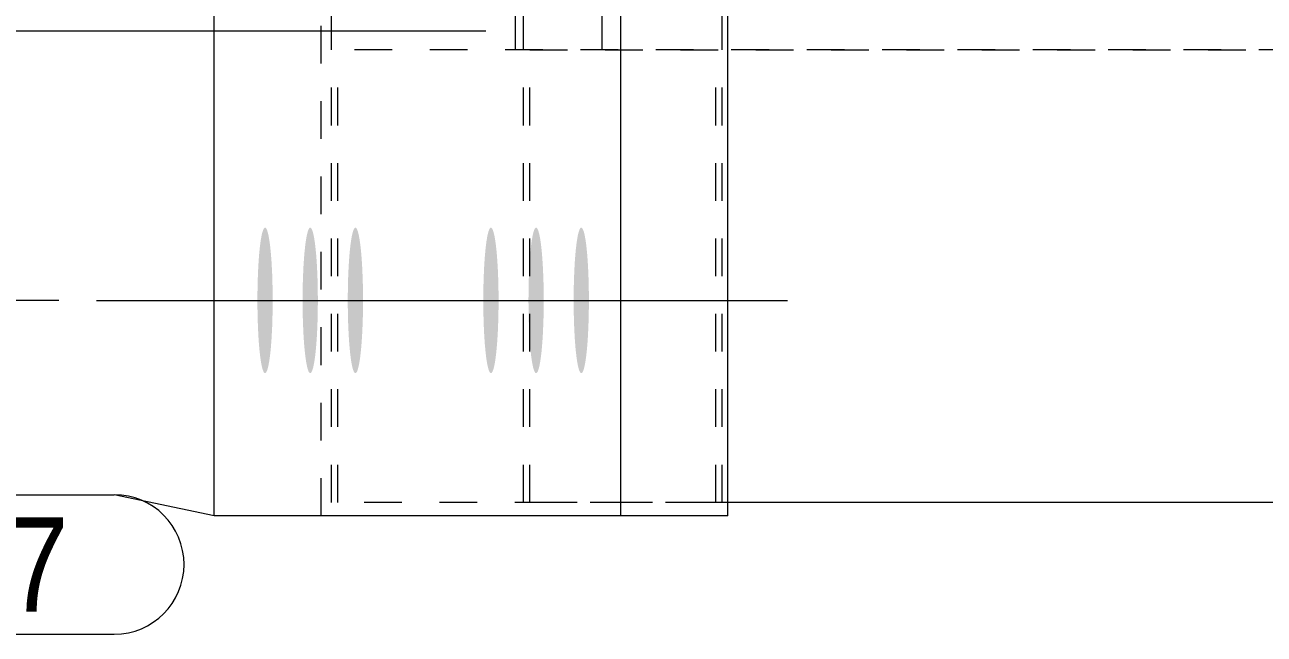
# Model space of a CAD drawing. Header units: millimetres. Extents: x 2 to 825, y 1 to 579.
# Drawn here: x 72.43 to 105.32, y 453.77 to 469.94 of the extents above; entities that cross this region are included whole.
import ezdxf

# ---------------------------------------------------------------- set-up
doc = ezdxf.new("R2010")
doc.units = ezdxf.units.MM
doc.linetypes.add('XKITLINE00', pattern=[0])
doc.linetypes.add('XKITLINE01', pattern=[4, 1, -1, 1, -1])
for name, color, linetype, lineweight in [('Bolt', 3, 'Continuous', 0), ('Dimensions', 7, 'Continuous', 0), ('Part', 2, 'Continuous', 0), ('PartMark', 7, 'Continuous', 0)]:
    doc.layers.add(name, color=color, linetype=linetype, lineweight=lineweight)
doc.styles.add('ARIAL', font='ARIAL.TTF')

# ---------------------------------------------------------------- blocks, each defined once
blk = doc.blocks.new('*A33')
at = {"layer": 'Bolt'}
for points in [[(79.009, 462.581), (79.009, 462.533), (79.009, 462.486), (79.008, 462.439), (79.008, 462.392), (79.007, 462.345), (79.006, 462.298), (79.005, 462.252), (79.004, 462.205), (79.003, 462.159), (79.002, 462.114), (79, 462.068), (78.999, 462.023), (78.997, 461.978), (78.996, 461.934), (78.994, 461.89), (78.992, 461.846), (78.99, 461.803), (78.987, 461.761), (78.985, 461.719), (78.983, 461.677), (78.98, 461.636), (78.978, 461.596), (78.975, 461.556), (78.972, 461.517), (78.969, 461.479), (78.966, 461.441), (78.963, 461.404), (78.96, 461.368), (78.957, 461.333), (78.953, 461.298), (78.95, 461.264), (78.946, 461.231), (78.943, 461.199), (78.939, 461.168), (78.935, 461.137), (78.931, 461.108), (78.927, 461.079), (78.923, 461.051), (78.919, 461.024), (78.915, 460.999), (78.911, 460.974), (78.906, 460.95), (78.902, 460.927), (78.898, 460.905), (78.893, 460.885), (78.889, 460.865), (78.884, 460.846), (78.88, 460.829), (78.875, 460.812), (78.87, 460.797), (78.866, 460.782), (78.861, 460.769), (78.856, 460.757), (78.851, 460.746), (78.846, 460.736), (78.841, 460.728), (78.836, 460.72), (78.832, 460.714), (78.827, 460.709), (78.822, 460.705), (78.817, 460.702), (78.812, 460.7), (78.807, 460.699), (78.802, 460.7), (78.797, 460.702), (78.792, 460.705), (78.787, 460.709), (78.782, 460.714), (78.777, 460.72), (78.772, 460.728), (78.767, 460.736), (78.762, 460.746), (78.758, 460.757), (78.753, 460.769), (78.748, 460.782), (78.743, 460.797), (78.739, 460.812), (78.734, 460.829), (78.729, 460.846), (78.725, 460.865), (78.72, 460.885), (78.716, 460.905), (78.711, 460.927), (78.707, 460.95), (78.703, 460.974), (78.699, 460.999), (78.694, 461.024), (78.69, 461.051), (78.686, 461.079), (78.682, 461.108), (78.678, 461.137), (78.675, 461.168), (78.671, 461.199), (78.667, 461.231), (78.664, 461.264), (78.66, 461.298), (78.657, 461.333), (78.654, 461.368), (78.65, 461.404), (78.647, 461.441), (78.644, 461.479), (78.641, 461.517), (78.639, 461.556), (78.636, 461.596), (78.633, 461.636), (78.631, 461.677), (78.628, 461.719), (78.626, 461.761), (78.624, 461.803), (78.622, 461.846), (78.62, 461.89), (78.618, 461.934), (78.616, 461.978), (78.615, 462.023), (78.613, 462.068), (78.612, 462.114), (78.611, 462.159), (78.609, 462.205), (78.608, 462.252), (78.607, 462.298), (78.607, 462.345), (78.606, 462.392), (78.605, 462.439), (78.605, 462.486), (78.605, 462.533), (78.605, 462.581), (78.604, 462.628), (78.605, 462.675), (78.605, 462.723), (78.605, 462.77), (78.605, 462.817), (78.606, 462.864), (78.607, 462.911), (78.607, 462.958), (78.608, 463.004), (78.609, 463.05), (78.611, 463.097), (78.612, 463.142), (78.613, 463.188), (78.615, 463.233), (78.616, 463.278), (78.618, 463.322), (78.62, 463.366), (78.622, 463.409), (78.624, 463.452), (78.626, 463.495), (78.628, 463.537), (78.631, 463.579), (78.633, 463.619), (78.636, 463.66), (78.639, 463.699), (78.641, 463.738), (78.644, 463.777), (78.647, 463.814), (78.65, 463.851), (78.654, 463.888), (78.657, 463.923), (78.66, 463.958), (78.664, 463.992), (78.667, 464.025), (78.671, 464.057), (78.675, 464.088), (78.678, 464.119), (78.682, 464.148), (78.686, 464.177), (78.69, 464.205), (78.694, 464.231), (78.699, 464.257), (78.703, 464.282), (78.707, 464.306), (78.711, 464.329), (78.716, 464.351), (78.72, 464.371), (78.725, 464.391), (78.729, 464.41), (78.734, 464.427), (78.739, 464.444), (78.743, 464.459), (78.748, 464.473), (78.753, 464.487), (78.758, 464.499), (78.762, 464.51), (78.767, 464.519), (78.772, 464.528), (78.777, 464.536), (78.782, 464.542), (78.787, 464.547), (78.792, 464.551), (78.797, 464.554), (78.802, 464.556), (78.807, 464.557), (78.812, 464.556), (78.817, 464.554), (78.822, 464.551), (78.827, 464.547), (78.832, 464.542), (78.836, 464.536), (78.841, 464.528), (78.846, 464.519), (78.851, 464.51), (78.856, 464.499), (78.861, 464.487), (78.866, 464.473), (78.87, 464.459), (78.875, 464.444), (78.88, 464.427), (78.884, 464.41), (78.889, 464.391), (78.893, 464.371), (78.898, 464.351), (78.902, 464.329), (78.906, 464.306), (78.911, 464.282), (78.915, 464.257), (78.919, 464.231), (78.923, 464.205), (78.927, 464.177), (78.931, 464.148), (78.935, 464.119), (78.939, 464.088), (78.943, 464.057), (78.946, 464.025), (78.95, 463.992), (78.953, 463.958), (78.957, 463.923), (78.96, 463.888), (78.963, 463.851), (78.966, 463.814), (78.969, 463.777), (78.972, 463.738), (78.975, 463.699), (78.978, 463.66), (78.98, 463.619), (78.983, 463.579), (78.985, 463.537), (78.987, 463.495), (78.99, 463.452), (78.992, 463.409), (78.994, 463.366), (78.996, 463.322), (78.997, 463.278), (78.999, 463.233), (79, 463.188), (79.002, 463.142), (79.003, 463.097), (79.004, 463.05), (79.005, 463.004), (79.006, 462.958), (79.007, 462.911), (79.008, 462.864), (79.008, 462.817), (79.009, 462.77), (79.009, 462.723), (79.009, 462.675), (79.009, 462.628)], [(80.208, 462.581), (80.208, 462.533), (80.207, 462.486), (80.207, 462.439), (80.206, 462.392), (80.206, 462.345), (80.205, 462.298), (80.204, 462.252), (80.203, 462.205), (80.202, 462.159), (80.201, 462.114), (80.199, 462.068), (80.198, 462.023), (80.196, 461.978), (80.194, 461.934), (80.192, 461.89), (80.191, 461.846), (80.188, 461.803), (80.186, 461.761), (80.184, 461.719), (80.182, 461.677), (80.179, 461.636), (80.176, 461.596), (80.174, 461.556), (80.171, 461.517), (80.168, 461.479), (80.165, 461.441), (80.162, 461.404), (80.159, 461.368), (80.155, 461.333), (80.152, 461.298), (80.149, 461.264), (80.145, 461.231), (80.141, 461.199), (80.138, 461.168), (80.134, 461.137), (80.13, 461.108), (80.126, 461.079), (80.122, 461.051), (80.118, 461.024), (80.114, 460.999), (80.11, 460.974), (80.105, 460.95), (80.101, 460.927), (80.097, 460.905), (80.092, 460.885), (80.088, 460.865), (80.083, 460.846), (80.078, 460.829), (80.074, 460.812), (80.069, 460.797), (80.064, 460.782), (80.06, 460.769), (80.055, 460.757), (80.05, 460.746), (80.045, 460.736), (80.04, 460.728), (80.035, 460.72), (80.03, 460.714), (80.025, 460.709), (80.02, 460.705), (80.016, 460.702), (80.011, 460.7), (80.006, 460.699), (80.001, 460.7), (79.996, 460.702), (79.991, 460.705), (79.986, 460.709), (79.981, 460.714), (79.976, 460.72), (79.971, 460.728), (79.966, 460.736), (79.961, 460.746), (79.956, 460.757), (79.952, 460.769), (79.947, 460.782), (79.942, 460.797), (79.937, 460.812), (79.933, 460.829), (79.928, 460.846), (79.924, 460.865), (79.919, 460.885), (79.915, 460.905), (79.91, 460.927), (79.906, 460.95), (79.902, 460.974), (79.897, 460.999), (79.893, 461.024), (79.889, 461.051), (79.885, 461.079), (79.881, 461.108), (79.877, 461.137), (79.873, 461.168), (79.87, 461.199), (79.866, 461.231), (79.863, 461.264), (79.859, 461.298), (79.856, 461.333), (79.852, 461.368), (79.849, 461.404), (79.846, 461.441), (79.843, 461.479), (79.84, 461.517), (79.837, 461.556), (79.835, 461.596), (79.832, 461.636), (79.83, 461.677), (79.827, 461.719), (79.825, 461.761), (79.823, 461.803), (79.821, 461.846), (79.819, 461.89), (79.817, 461.934), (79.815, 461.978), (79.813, 462.023), (79.812, 462.068), (79.811, 462.114), (79.809, 462.159), (79.808, 462.205), (79.807, 462.252), (79.806, 462.298), (79.805, 462.345), (79.805, 462.392), (79.804, 462.439), (79.804, 462.486), (79.804, 462.533), (79.803, 462.581), (79.803, 462.628), (79.803, 462.675), (79.804, 462.723), (79.804, 462.77), (79.804, 462.817), (79.805, 462.864), (79.805, 462.911), (79.806, 462.958), (79.807, 463.004), (79.808, 463.05), (79.809, 463.097), (79.811, 463.142), (79.812, 463.188), (79.813, 463.233), (79.815, 463.278), (79.817, 463.322), (79.819, 463.366), (79.821, 463.409), (79.823, 463.452), (79.825, 463.495), (79.827, 463.537), (79.83, 463.579), (79.832, 463.619), (79.835, 463.66), (79.837, 463.699), (79.84, 463.738), (79.843, 463.777), (79.846, 463.814), (79.849, 463.851), (79.852, 463.888), (79.856, 463.923), (79.859, 463.958), (79.863, 463.992), (79.866, 464.025), (79.87, 464.057), (79.873, 464.088), (79.877, 464.119), (79.881, 464.148), (79.885, 464.177), (79.889, 464.205), (79.893, 464.231), (79.897, 464.257), (79.902, 464.282), (79.906, 464.306), (79.91, 464.329), (79.915, 464.351), (79.919, 464.371), (79.924, 464.391), (79.928, 464.41), (79.933, 464.427), (79.937, 464.444), (79.942, 464.459), (79.947, 464.473), (79.952, 464.487), (79.956, 464.499), (79.961, 464.51), (79.966, 464.519), (79.971, 464.528), (79.976, 464.536), (79.981, 464.542), (79.986, 464.547), (79.991, 464.551), (79.996, 464.554), (80.001, 464.556), (80.006, 464.557), (80.011, 464.556), (80.016, 464.554), (80.02, 464.551), (80.025, 464.547), (80.03, 464.542), (80.035, 464.536), (80.04, 464.528), (80.045, 464.519), (80.05, 464.51), (80.055, 464.499), (80.06, 464.487), (80.064, 464.473), (80.069, 464.459), (80.074, 464.444), (80.078, 464.427), (80.083, 464.41), (80.088, 464.391), (80.092, 464.371), (80.097, 464.351), (80.101, 464.329), (80.105, 464.306), (80.11, 464.282), (80.114, 464.257), (80.118, 464.231), (80.122, 464.205), (80.126, 464.177), (80.13, 464.148), (80.134, 464.119), (80.138, 464.088), (80.141, 464.057), (80.145, 464.025), (80.149, 463.992), (80.152, 463.958), (80.155, 463.923), (80.159, 463.888), (80.162, 463.851), (80.165, 463.814), (80.168, 463.777), (80.171, 463.738), (80.174, 463.699), (80.176, 463.66), (80.179, 463.619), (80.182, 463.579), (80.184, 463.537), (80.186, 463.495), (80.188, 463.452), (80.191, 463.409), (80.192, 463.366), (80.194, 463.322), (80.196, 463.278), (80.198, 463.233), (80.199, 463.188), (80.201, 463.142), (80.202, 463.097), (80.203, 463.05), (80.204, 463.004), (80.205, 462.958), (80.206, 462.911), (80.206, 462.864), (80.207, 462.817), (80.207, 462.77), (80.208, 462.723), (80.208, 462.675), (80.208, 462.628)], [(81.407, 462.581), (81.406, 462.533), (81.406, 462.486), (81.406, 462.439), (81.405, 462.392), (81.404, 462.345), (81.404, 462.298), (81.403, 462.252), (81.402, 462.205), (81.401, 462.159), (81.399, 462.114), (81.398, 462.068), (81.396, 462.023), (81.395, 461.978), (81.393, 461.934), (81.391, 461.89), (81.389, 461.846), (81.387, 461.803), (81.385, 461.761), (81.383, 461.719), (81.38, 461.677), (81.378, 461.636), (81.375, 461.596), (81.373, 461.556), (81.37, 461.517), (81.367, 461.479), (81.364, 461.441), (81.361, 461.404), (81.358, 461.368), (81.354, 461.333), (81.351, 461.298), (81.347, 461.264), (81.344, 461.231), (81.34, 461.199), (81.337, 461.168), (81.333, 461.137), (81.329, 461.108), (81.325, 461.079), (81.321, 461.051), (81.317, 461.024), (81.313, 460.999), (81.308, 460.974), (81.304, 460.95), (81.3, 460.927), (81.295, 460.905), (81.291, 460.885), (81.286, 460.865), (81.282, 460.846), (81.277, 460.829), (81.273, 460.812), (81.268, 460.797), (81.263, 460.782), (81.258, 460.769), (81.254, 460.757), (81.249, 460.746), (81.244, 460.736), (81.239, 460.728), (81.234, 460.72), (81.229, 460.714), (81.224, 460.709), (81.219, 460.705), (81.214, 460.702), (81.209, 460.7), (81.204, 460.699), (81.199, 460.7), (81.194, 460.702), (81.189, 460.705), (81.185, 460.709), (81.18, 460.714), (81.175, 460.72), (81.17, 460.728), (81.165, 460.736), (81.16, 460.746), (81.155, 460.757), (81.15, 460.769), (81.146, 460.782), (81.141, 460.797), (81.136, 460.812), (81.132, 460.829), (81.127, 460.846), (81.122, 460.865), (81.118, 460.885), (81.113, 460.905), (81.109, 460.927), (81.105, 460.95), (81.1, 460.974), (81.096, 460.999), (81.092, 461.024), (81.088, 461.051), (81.084, 461.079), (81.08, 461.108), (81.076, 461.137), (81.072, 461.168), (81.069, 461.199), (81.065, 461.231), (81.061, 461.264), (81.058, 461.298), (81.054, 461.333), (81.051, 461.368), (81.048, 461.404), (81.045, 461.441), (81.042, 461.479), (81.039, 461.517), (81.036, 461.556), (81.033, 461.596), (81.031, 461.636), (81.028, 461.677), (81.026, 461.719), (81.024, 461.761), (81.022, 461.803), (81.019, 461.846), (81.017, 461.89), (81.016, 461.934), (81.014, 461.978), (81.012, 462.023), (81.011, 462.068), (81.009, 462.114), (81.008, 462.159), (81.007, 462.205), (81.006, 462.252), (81.005, 462.298), (81.004, 462.345), (81.004, 462.392), (81.003, 462.439), (81.003, 462.486), (81.002, 462.533), (81.002, 462.581), (81.002, 462.628), (81.002, 462.675), (81.002, 462.723), (81.003, 462.77), (81.003, 462.817), (81.004, 462.864), (81.004, 462.911), (81.005, 462.958), (81.006, 463.004), (81.007, 463.05), (81.008, 463.097), (81.009, 463.142), (81.011, 463.188), (81.012, 463.233), (81.014, 463.278), (81.016, 463.322), (81.017, 463.366), (81.019, 463.409), (81.022, 463.452), (81.024, 463.495), (81.026, 463.537), (81.028, 463.579), (81.031, 463.619), (81.033, 463.66), (81.036, 463.699), (81.039, 463.738), (81.042, 463.777), (81.045, 463.814), (81.048, 463.851), (81.051, 463.888), (81.054, 463.923), (81.058, 463.958), (81.061, 463.992), (81.065, 464.025), (81.069, 464.057), (81.072, 464.088), (81.076, 464.119), (81.08, 464.148), (81.084, 464.177), (81.088, 464.205), (81.092, 464.231), (81.096, 464.257), (81.1, 464.282), (81.105, 464.306), (81.109, 464.329), (81.113, 464.351), (81.118, 464.371), (81.122, 464.391), (81.127, 464.41), (81.132, 464.427), (81.136, 464.444), (81.141, 464.459), (81.146, 464.473), (81.15, 464.487), (81.155, 464.499), (81.16, 464.51), (81.165, 464.519), (81.17, 464.528), (81.175, 464.536), (81.18, 464.542), (81.185, 464.547), (81.189, 464.551), (81.194, 464.554), (81.199, 464.556), (81.204, 464.557), (81.209, 464.556), (81.214, 464.554), (81.219, 464.551), (81.224, 464.547), (81.229, 464.542), (81.234, 464.536), (81.239, 464.528), (81.244, 464.519), (81.249, 464.51), (81.254, 464.499), (81.258, 464.487), (81.263, 464.473), (81.268, 464.459), (81.273, 464.444), (81.277, 464.427), (81.282, 464.41), (81.286, 464.391), (81.291, 464.371), (81.295, 464.351), (81.3, 464.329), (81.304, 464.306), (81.308, 464.282), (81.313, 464.257), (81.317, 464.231), (81.321, 464.205), (81.325, 464.177), (81.329, 464.148), (81.333, 464.119), (81.337, 464.088), (81.34, 464.057), (81.344, 464.025), (81.347, 463.992), (81.351, 463.958), (81.354, 463.923), (81.358, 463.888), (81.361, 463.851), (81.364, 463.814), (81.367, 463.777), (81.37, 463.738), (81.373, 463.699), (81.375, 463.66), (81.378, 463.619), (81.38, 463.579), (81.383, 463.537), (81.385, 463.495), (81.387, 463.452), (81.389, 463.409), (81.391, 463.366), (81.393, 463.322), (81.395, 463.278), (81.396, 463.233), (81.398, 463.188), (81.399, 463.142), (81.401, 463.097), (81.402, 463.05), (81.403, 463.004), (81.404, 462.958), (81.404, 462.911), (81.405, 462.864), (81.406, 462.817), (81.406, 462.77), (81.406, 462.723), (81.407, 462.675), (81.407, 462.628)], [(85.003, 462.581), (85.003, 462.533), (85.003, 462.486), (85.002, 462.439), (85.002, 462.392), (85.001, 462.345), (85, 462.298), (84.999, 462.252), (84.998, 462.205), (84.997, 462.159), (84.996, 462.114), (84.994, 462.068), (84.993, 462.023), (84.991, 461.978), (84.99, 461.934), (84.988, 461.89), (84.986, 461.846), (84.984, 461.803), (84.981, 461.761), (84.979, 461.719), (84.977, 461.677), (84.974, 461.636), (84.972, 461.596), (84.969, 461.556), (84.966, 461.517), (84.963, 461.479), (84.96, 461.441), (84.957, 461.404), (84.954, 461.368), (84.951, 461.333), (84.947, 461.298), (84.944, 461.264), (84.94, 461.231), (84.937, 461.199), (84.933, 461.168), (84.929, 461.137), (84.925, 461.108), (84.921, 461.079), (84.917, 461.051), (84.913, 461.024), (84.909, 460.999), (84.905, 460.974), (84.9, 460.95), (84.896, 460.927), (84.892, 460.905), (84.887, 460.885), (84.883, 460.865), (84.878, 460.846), (84.874, 460.829), (84.869, 460.812), (84.864, 460.797), (84.859, 460.782), (84.855, 460.769), (84.85, 460.757), (84.845, 460.746), (84.84, 460.736), (84.835, 460.728), (84.83, 460.72), (84.826, 460.714), (84.821, 460.709), (84.816, 460.705), (84.811, 460.702), (84.806, 460.7), (84.801, 460.699), (84.796, 460.7), (84.791, 460.702), (84.786, 460.705), (84.781, 460.709), (84.776, 460.714), (84.771, 460.72), (84.766, 460.728), (84.761, 460.736), (84.756, 460.746), (84.752, 460.757), (84.747, 460.769), (84.742, 460.782), (84.737, 460.797), (84.733, 460.812), (84.728, 460.829), (84.723, 460.846), (84.719, 460.865), (84.714, 460.885), (84.71, 460.905), (84.705, 460.927), (84.701, 460.95), (84.697, 460.974), (84.693, 460.999), (84.688, 461.024), (84.684, 461.051), (84.68, 461.079), (84.676, 461.108), (84.672, 461.137), (84.669, 461.168), (84.665, 461.199), (84.661, 461.231), (84.658, 461.264), (84.654, 461.298), (84.651, 461.333), (84.648, 461.368), (84.644, 461.404), (84.641, 461.441), (84.638, 461.479), (84.635, 461.517), (84.633, 461.556), (84.63, 461.596), (84.627, 461.636), (84.625, 461.677), (84.622, 461.719), (84.62, 461.761), (84.618, 461.803), (84.616, 461.846), (84.614, 461.89), (84.612, 461.934), (84.61, 461.978), (84.609, 462.023), (84.607, 462.068), (84.606, 462.114), (84.605, 462.159), (84.603, 462.205), (84.602, 462.252), (84.601, 462.298), (84.601, 462.345), (84.6, 462.392), (84.599, 462.439), (84.599, 462.486), (84.599, 462.533), (84.599, 462.581), (84.598, 462.628), (84.599, 462.675), (84.599, 462.723), (84.599, 462.77), (84.599, 462.817), (84.6, 462.864), (84.601, 462.911), (84.601, 462.958), (84.602, 463.004), (84.603, 463.05), (84.605, 463.097), (84.606, 463.142), (84.607, 463.188), (84.609, 463.233), (84.61, 463.278), (84.612, 463.322), (84.614, 463.366), (84.616, 463.409), (84.618, 463.452), (84.62, 463.495), (84.622, 463.537), (84.625, 463.579), (84.627, 463.619), (84.63, 463.66), (84.633, 463.699), (84.635, 463.738), (84.638, 463.777), (84.641, 463.814), (84.644, 463.851), (84.648, 463.888), (84.651, 463.923), (84.654, 463.958), (84.658, 463.992), (84.661, 464.025), (84.665, 464.057), (84.669, 464.088), (84.672, 464.119), (84.676, 464.148), (84.68, 464.177), (84.684, 464.205), (84.688, 464.231), (84.693, 464.257), (84.697, 464.282), (84.701, 464.306), (84.705, 464.329), (84.71, 464.351), (84.714, 464.371), (84.719, 464.391), (84.723, 464.41), (84.728, 464.427), (84.733, 464.444), (84.737, 464.459), (84.742, 464.473), (84.747, 464.487), (84.752, 464.499), (84.756, 464.51), (84.761, 464.519), (84.766, 464.528), (84.771, 464.536), (84.776, 464.542), (84.781, 464.547), (84.786, 464.551), (84.791, 464.554), (84.796, 464.556), (84.801, 464.557), (84.806, 464.556), (84.811, 464.554), (84.816, 464.551), (84.821, 464.547), (84.826, 464.542), (84.83, 464.536), (84.835, 464.528), (84.84, 464.519), (84.845, 464.51), (84.85, 464.499), (84.855, 464.487), (84.859, 464.473), (84.864, 464.459), (84.869, 464.444), (84.874, 464.427), (84.878, 464.41), (84.883, 464.391), (84.887, 464.371), (84.892, 464.351), (84.896, 464.329), (84.9, 464.306), (84.905, 464.282), (84.909, 464.257), (84.913, 464.231), (84.917, 464.205), (84.921, 464.177), (84.925, 464.148), (84.929, 464.119), (84.933, 464.088), (84.937, 464.057), (84.94, 464.025), (84.944, 463.992), (84.947, 463.958), (84.951, 463.923), (84.954, 463.888), (84.957, 463.851), (84.96, 463.814), (84.963, 463.777), (84.966, 463.738), (84.969, 463.699), (84.972, 463.66), (84.974, 463.619), (84.977, 463.579), (84.979, 463.537), (84.981, 463.495), (84.984, 463.452), (84.986, 463.409), (84.988, 463.366), (84.99, 463.322), (84.991, 463.278), (84.993, 463.233), (84.994, 463.188), (84.996, 463.142), (84.997, 463.097), (84.998, 463.05), (84.999, 463.004), (85, 462.958), (85.001, 462.911), (85.002, 462.864), (85.002, 462.817), (85.003, 462.77), (85.003, 462.723), (85.003, 462.675), (85.003, 462.628)], [(86.202, 462.581), (86.202, 462.533), (86.201, 462.486), (86.201, 462.439), (86.2, 462.392), (86.2, 462.345), (86.199, 462.298), (86.198, 462.252), (86.197, 462.205), (86.196, 462.159), (86.195, 462.114), (86.193, 462.068), (86.192, 462.023), (86.19, 461.978), (86.188, 461.934), (86.186, 461.89), (86.185, 461.846), (86.182, 461.803), (86.18, 461.761), (86.178, 461.719), (86.176, 461.677), (86.173, 461.636), (86.17, 461.596), (86.168, 461.556), (86.165, 461.517), (86.162, 461.479), (86.159, 461.441), (86.156, 461.404), (86.153, 461.368), (86.149, 461.333), (86.146, 461.298), (86.143, 461.264), (86.139, 461.231), (86.135, 461.199), (86.132, 461.168), (86.128, 461.137), (86.124, 461.108), (86.12, 461.079), (86.116, 461.051), (86.112, 461.024), (86.108, 460.999), (86.104, 460.974), (86.099, 460.95), (86.095, 460.927), (86.091, 460.905), (86.086, 460.885), (86.082, 460.865), (86.077, 460.846), (86.072, 460.829), (86.068, 460.812), (86.063, 460.797), (86.058, 460.782), (86.054, 460.769), (86.049, 460.757), (86.044, 460.746), (86.039, 460.736), (86.034, 460.728), (86.029, 460.72), (86.024, 460.714), (86.019, 460.709), (86.014, 460.705), (86.009, 460.702), (86.005, 460.7), (86, 460.699), (85.995, 460.7), (85.99, 460.702), (85.985, 460.705), (85.98, 460.709), (85.975, 460.714), (85.97, 460.72), (85.965, 460.728), (85.96, 460.736), (85.955, 460.746), (85.95, 460.757), (85.946, 460.769), (85.941, 460.782), (85.936, 460.797), (85.931, 460.812), (85.927, 460.829), (85.922, 460.846), (85.918, 460.865), (85.913, 460.885), (85.909, 460.905), (85.904, 460.927), (85.9, 460.95), (85.896, 460.974), (85.891, 460.999), (85.887, 461.024), (85.883, 461.051), (85.879, 461.079), (85.875, 461.108), (85.871, 461.137), (85.867, 461.168), (85.864, 461.199), (85.86, 461.231), (85.857, 461.264), (85.853, 461.298), (85.85, 461.333), (85.846, 461.368), (85.843, 461.404), (85.84, 461.441), (85.837, 461.479), (85.834, 461.517), (85.831, 461.556), (85.829, 461.596), (85.826, 461.636), (85.824, 461.677), (85.821, 461.719), (85.819, 461.761), (85.817, 461.803), (85.815, 461.846), (85.813, 461.89), (85.811, 461.934), (85.809, 461.978), (85.807, 462.023), (85.806, 462.068), (85.805, 462.114), (85.803, 462.159), (85.802, 462.205), (85.801, 462.252), (85.8, 462.298), (85.799, 462.345), (85.799, 462.392), (85.798, 462.439), (85.798, 462.486), (85.798, 462.533), (85.797, 462.581), (85.797, 462.628), (85.797, 462.675), (85.798, 462.723), (85.798, 462.77), (85.798, 462.817), (85.799, 462.864), (85.799, 462.911), (85.8, 462.958), (85.801, 463.004), (85.802, 463.05), (85.803, 463.097), (85.805, 463.142), (85.806, 463.188), (85.807, 463.233), (85.809, 463.278), (85.811, 463.322), (85.813, 463.366), (85.815, 463.409), (85.817, 463.452), (85.819, 463.495), (85.821, 463.537), (85.824, 463.579), (85.826, 463.619), (85.829, 463.66), (85.831, 463.699), (85.834, 463.738), (85.837, 463.777), (85.84, 463.814), (85.843, 463.851), (85.846, 463.888), (85.85, 463.923), (85.853, 463.958), (85.857, 463.992), (85.86, 464.025), (85.864, 464.057), (85.867, 464.088), (85.871, 464.119), (85.875, 464.148), (85.879, 464.177), (85.883, 464.205), (85.887, 464.231), (85.891, 464.257), (85.896, 464.282), (85.9, 464.306), (85.904, 464.329), (85.909, 464.351), (85.913, 464.371), (85.918, 464.391), (85.922, 464.41), (85.927, 464.427), (85.931, 464.444), (85.936, 464.459), (85.941, 464.473), (85.946, 464.487), (85.95, 464.499), (85.955, 464.51), (85.96, 464.519), (85.965, 464.528), (85.97, 464.536), (85.975, 464.542), (85.98, 464.547), (85.985, 464.551), (85.99, 464.554), (85.995, 464.556), (86, 464.557), (86.005, 464.556), (86.009, 464.554), (86.014, 464.551), (86.019, 464.547), (86.024, 464.542), (86.029, 464.536), (86.034, 464.528), (86.039, 464.519), (86.044, 464.51), (86.049, 464.499), (86.054, 464.487), (86.058, 464.473), (86.063, 464.459), (86.068, 464.444), (86.072, 464.427), (86.077, 464.41), (86.082, 464.391), (86.086, 464.371), (86.091, 464.351), (86.095, 464.329), (86.099, 464.306), (86.104, 464.282), (86.108, 464.257), (86.112, 464.231), (86.116, 464.205), (86.12, 464.177), (86.124, 464.148), (86.128, 464.119), (86.132, 464.088), (86.135, 464.057), (86.139, 464.025), (86.143, 463.992), (86.146, 463.958), (86.149, 463.923), (86.153, 463.888), (86.156, 463.851), (86.159, 463.814), (86.162, 463.777), (86.165, 463.738), (86.168, 463.699), (86.17, 463.66), (86.173, 463.619), (86.176, 463.579), (86.178, 463.537), (86.18, 463.495), (86.182, 463.452), (86.185, 463.409), (86.186, 463.366), (86.188, 463.322), (86.19, 463.278), (86.192, 463.233), (86.193, 463.188), (86.195, 463.142), (86.196, 463.097), (86.197, 463.05), (86.198, 463.004), (86.199, 462.958), (86.2, 462.911), (86.2, 462.864), (86.201, 462.817), (86.201, 462.77), (86.202, 462.723), (86.202, 462.675), (86.202, 462.628)], [(87.401, 462.581), (87.4, 462.533), (87.4, 462.486), (87.4, 462.439), (87.399, 462.392), (87.398, 462.345), (87.398, 462.298), (87.397, 462.252), (87.396, 462.205), (87.395, 462.159), (87.393, 462.114), (87.392, 462.068), (87.39, 462.023), (87.389, 461.978), (87.387, 461.934), (87.385, 461.89), (87.383, 461.846), (87.381, 461.803), (87.379, 461.761), (87.377, 461.719), (87.374, 461.677), (87.372, 461.636), (87.369, 461.596), (87.367, 461.556), (87.364, 461.517), (87.361, 461.479), (87.358, 461.441), (87.355, 461.404), (87.352, 461.368), (87.348, 461.333), (87.345, 461.298), (87.341, 461.264), (87.338, 461.231), (87.334, 461.199), (87.331, 461.168), (87.327, 461.137), (87.323, 461.108), (87.319, 461.079), (87.315, 461.051), (87.311, 461.024), (87.307, 460.999), (87.302, 460.974), (87.298, 460.95), (87.294, 460.927), (87.289, 460.905), (87.285, 460.885), (87.28, 460.865), (87.276, 460.846), (87.271, 460.829), (87.267, 460.812), (87.262, 460.797), (87.257, 460.782), (87.252, 460.769), (87.248, 460.757), (87.243, 460.746), (87.238, 460.736), (87.233, 460.728), (87.228, 460.72), (87.223, 460.714), (87.218, 460.709), (87.213, 460.705), (87.208, 460.702), (87.203, 460.7), (87.198, 460.699), (87.193, 460.7), (87.188, 460.702), (87.183, 460.705), (87.179, 460.709), (87.174, 460.714), (87.169, 460.72), (87.164, 460.728), (87.159, 460.736), (87.154, 460.746), (87.149, 460.757), (87.144, 460.769), (87.14, 460.782), (87.135, 460.797), (87.13, 460.812), (87.126, 460.829), (87.121, 460.846), (87.116, 460.865), (87.112, 460.885), (87.107, 460.905), (87.103, 460.927), (87.099, 460.95), (87.094, 460.974), (87.09, 460.999), (87.086, 461.024), (87.082, 461.051), (87.078, 461.079), (87.074, 461.108), (87.07, 461.137), (87.066, 461.168), (87.063, 461.199), (87.059, 461.231), (87.055, 461.264), (87.052, 461.298), (87.048, 461.333), (87.045, 461.368), (87.042, 461.404), (87.039, 461.441), (87.036, 461.479), (87.033, 461.517), (87.03, 461.556), (87.027, 461.596), (87.025, 461.636), (87.022, 461.677), (87.02, 461.719), (87.018, 461.761), (87.015, 461.803), (87.013, 461.846), (87.011, 461.89), (87.01, 461.934), (87.008, 461.978), (87.006, 462.023), (87.005, 462.068), (87.003, 462.114), (87.002, 462.159), (87.001, 462.205), (87, 462.252), (86.999, 462.298), (86.998, 462.345), (86.998, 462.392), (86.997, 462.439), (86.997, 462.486), (86.996, 462.533), (86.996, 462.581), (86.996, 462.628), (86.996, 462.675), (86.996, 462.723), (86.997, 462.77), (86.997, 462.817), (86.998, 462.864), (86.998, 462.911), (86.999, 462.958), (87, 463.004), (87.001, 463.05), (87.002, 463.097), (87.003, 463.142), (87.005, 463.188), (87.006, 463.233), (87.008, 463.278), (87.01, 463.322), (87.011, 463.366), (87.013, 463.409), (87.015, 463.452), (87.018, 463.495), (87.02, 463.537), (87.022, 463.579), (87.025, 463.619), (87.027, 463.66), (87.03, 463.699), (87.033, 463.738), (87.036, 463.777), (87.039, 463.814), (87.042, 463.851), (87.045, 463.888), (87.048, 463.923), (87.052, 463.958), (87.055, 463.992), (87.059, 464.025), (87.063, 464.057), (87.066, 464.088), (87.07, 464.119), (87.074, 464.148), (87.078, 464.177), (87.082, 464.205), (87.086, 464.231), (87.09, 464.257), (87.094, 464.282), (87.099, 464.306), (87.103, 464.329), (87.107, 464.351), (87.112, 464.371), (87.116, 464.391), (87.121, 464.41), (87.126, 464.427), (87.13, 464.444), (87.135, 464.459), (87.14, 464.473), (87.144, 464.487), (87.149, 464.499), (87.154, 464.51), (87.159, 464.519), (87.164, 464.528), (87.169, 464.536), (87.174, 464.542), (87.179, 464.547), (87.183, 464.551), (87.188, 464.554), (87.193, 464.556), (87.198, 464.557), (87.203, 464.556), (87.208, 464.554), (87.213, 464.551), (87.218, 464.547), (87.223, 464.542), (87.228, 464.536), (87.233, 464.528), (87.238, 464.519), (87.243, 464.51), (87.248, 464.499), (87.252, 464.487), (87.257, 464.473), (87.262, 464.459), (87.267, 464.444), (87.271, 464.427), (87.276, 464.41), (87.28, 464.391), (87.285, 464.371), (87.289, 464.351), (87.294, 464.329), (87.298, 464.306), (87.302, 464.282), (87.307, 464.257), (87.311, 464.231), (87.315, 464.205), (87.319, 464.177), (87.323, 464.148), (87.327, 464.119), (87.331, 464.088), (87.334, 464.057), (87.338, 464.025), (87.341, 463.992), (87.345, 463.958), (87.348, 463.923), (87.352, 463.888), (87.355, 463.851), (87.358, 463.814), (87.361, 463.777), (87.364, 463.738), (87.367, 463.699), (87.369, 463.66), (87.372, 463.619), (87.374, 463.579), (87.377, 463.537), (87.379, 463.495), (87.381, 463.452), (87.383, 463.409), (87.385, 463.366), (87.387, 463.322), (87.389, 463.278), (87.39, 463.233), (87.392, 463.188), (87.393, 463.142), (87.395, 463.097), (87.396, 463.05), (87.397, 463.004), (87.398, 462.958), (87.398, 462.911), (87.399, 462.864), (87.4, 462.817), (87.4, 462.77), (87.4, 462.723), (87.401, 462.675), (87.401, 462.628)]]:
    blk.add_hatch(color=3, dxfattribs=at).paths.add_polyline_path(points, flags=17)
at = {"layer": 'Bolt', "color": 3, "linetype": 'XKITLINE00', "lineweight": 0}
for p, q in [((74.332, 462.628), (84.276, 462.628)), ((75.53, 462.628), (85.475, 462.628)), ((76.729, 462.628), (86.674, 462.628)), ((80.326, 462.628), (90.27, 462.628)), ((81.524, 462.628), (91.469, 462.628)), ((82.723, 462.628), (92.668, 462.628))]:
    blk.add_line(p, q, dxfattribs=at)
blk = doc.blocks.new('*A34')
at = {"layer": 'Part', "color": 7, "linetype": 'XKITLINE01', "lineweight": 0}
for p, q in [((85.665, 457.271), (85.665, 482.271)), ((90.939, 457.271), (90.939, 482.271)), ((85.831, 457.271), (85.831, 469.271)), ((85.831, 469.271), (597.636, 469.271)), ((90.773, 457.271), (90.773, 469.271)), ((91.089, 457.271), (85.665, 457.271))]:
    blk.add_line(p, q, dxfattribs=at)
at = {"layer": 'Part', "color": 2, "linetype": 'XKITLINE00', "lineweight": 0}
blk.add_line((597.636, 457.271), (91.089, 457.271), dxfattribs=at)
blk = doc.blocks.new('*A46')
at = {"layer": 'Part', "color": 2, "linetype": 'XKITLINE00', "lineweight": 0}
for p, q in [((77.458, 456.914), (77.458, 482.628)), ((88.247, 456.914), (88.247, 482.628)), ((91.089, 456.914), (91.089, 482.628)), ((91.089, 456.914), (77.458, 456.914))]:
    blk.add_line(p, q, dxfattribs=at)
at = {"layer": 'Part', "color": 7, "linetype": 'XKITLINE01', "lineweight": 0}
blk.add_line((80.3, 456.914), (80.3, 482.628), dxfattribs=at)
blk = doc.blocks.new('*A47')
at = {"layer": 'Part', "color": 7, "linetype": 'XKITLINE01', "lineweight": 0}
for p, q in [((80.57, 457.271), (80.57, 482.271)), ((85.446, 470.271), (85.446, 469.271)), ((87.751, 469.271), (87.751, 470.271)), ((362.18, 469.271), (80.741, 469.271)), ((80.741, 457.271), (80.741, 469.271)), ((362.437, 457.271), (80.57, 457.271))]:
    blk.add_line(p, q, dxfattribs=at)
blk = doc.blocks.new('*A117')
at = {"layer": 'Dimensions', "color": 7, "linetype": 'XKITLINE00', "lineweight": 0}
for p, q in [((60.816, 470.619), (62.514, 468.922)), ((84.665, 469.771), (58.815, 469.771)), ((61.665, 462.628), (61.665, 469.771)), ((60.816, 463.476), (62.514, 461.779)), ((73.332, 462.628), (58.815, 462.628))]:
    blk.add_line(p, q, dxfattribs=at)
at = {"layer": 'Dimensions', "color": 3}
for p in [(61.665, 469.771), (61.665, 462.628)]:
    blk.add_point(p, dxfattribs=at)
at = {"layer": 'Dimensions', "color": 3, "style": 'ARIAL', "width": 0.85}
blk.add_text('50', height=3, rotation=90.0002, dxfattribs=at).set_placement((60.315, 463.974))
blk = doc.blocks.new('*A118')
at = {"layer": 'Dimensions', "color": 7, "linetype": 'XKITLINE00', "lineweight": 0}
for p, q in [((60.816, 477.762), (62.514, 476.065)), ((73.332, 476.914), (58.815, 476.914)), ((61.665, 469.771), (61.665, 476.914)), ((60.816, 470.619), (62.514, 468.922)), ((84.665, 469.771), (58.815, 469.771))]:
    blk.add_line(p, q, dxfattribs=at)
at = {"layer": 'Dimensions', "color": 3}
for p in [(61.665, 476.914), (61.665, 469.771)]:
    blk.add_point(p, dxfattribs=at)
at = {"layer": 'Dimensions', "color": 3, "style": 'ARIAL', "width": 0.85}
blk.add_text('50', height=3, rotation=90.0002, dxfattribs=at).set_placement((60.315, 471.117))
blk = doc.blocks.new('*A124')
at = {"layer": 'PartMark', "color": 7, "linetype": 'XKITLINE00', "lineweight": 0}
for p, q in [((68.044, 457.474), (74.807, 457.474)), ((77.458, 456.914), (74.807, 457.474)), ((68.044, 453.774), (74.807, 453.774))]:
    blk.add_line(p, q, dxfattribs=at)
for centre, start, end in [((68.044, 455.624), 90, 270), ((74.807, 455.624), 270, 90)]:
    blk.add_arc(centre, 1.85, start, end, dxfattribs=at)
at = {"layer": 'PartMark', "color": 3, "style": 'ARIAL', "width": 0.85}
blk.add_text('237', height=2.5, dxfattribs=at).set_placement((68.644, 454.374))

msp = doc.modelspace()

# ---------------------------------------------------------------- block references
at = {"lineweight": 0}
for name in ['*A46', '*A47', '*A33', '*A118', '*A117', '*A124']:
    msp.add_blockref(name, (0, 0), dxfattribs=at)
at = {"layer": 'Part', "lineweight": 0}
msp.add_blockref('*A34', (0, 0), dxfattribs=at)

doc.saveas('drawing.dxf')
